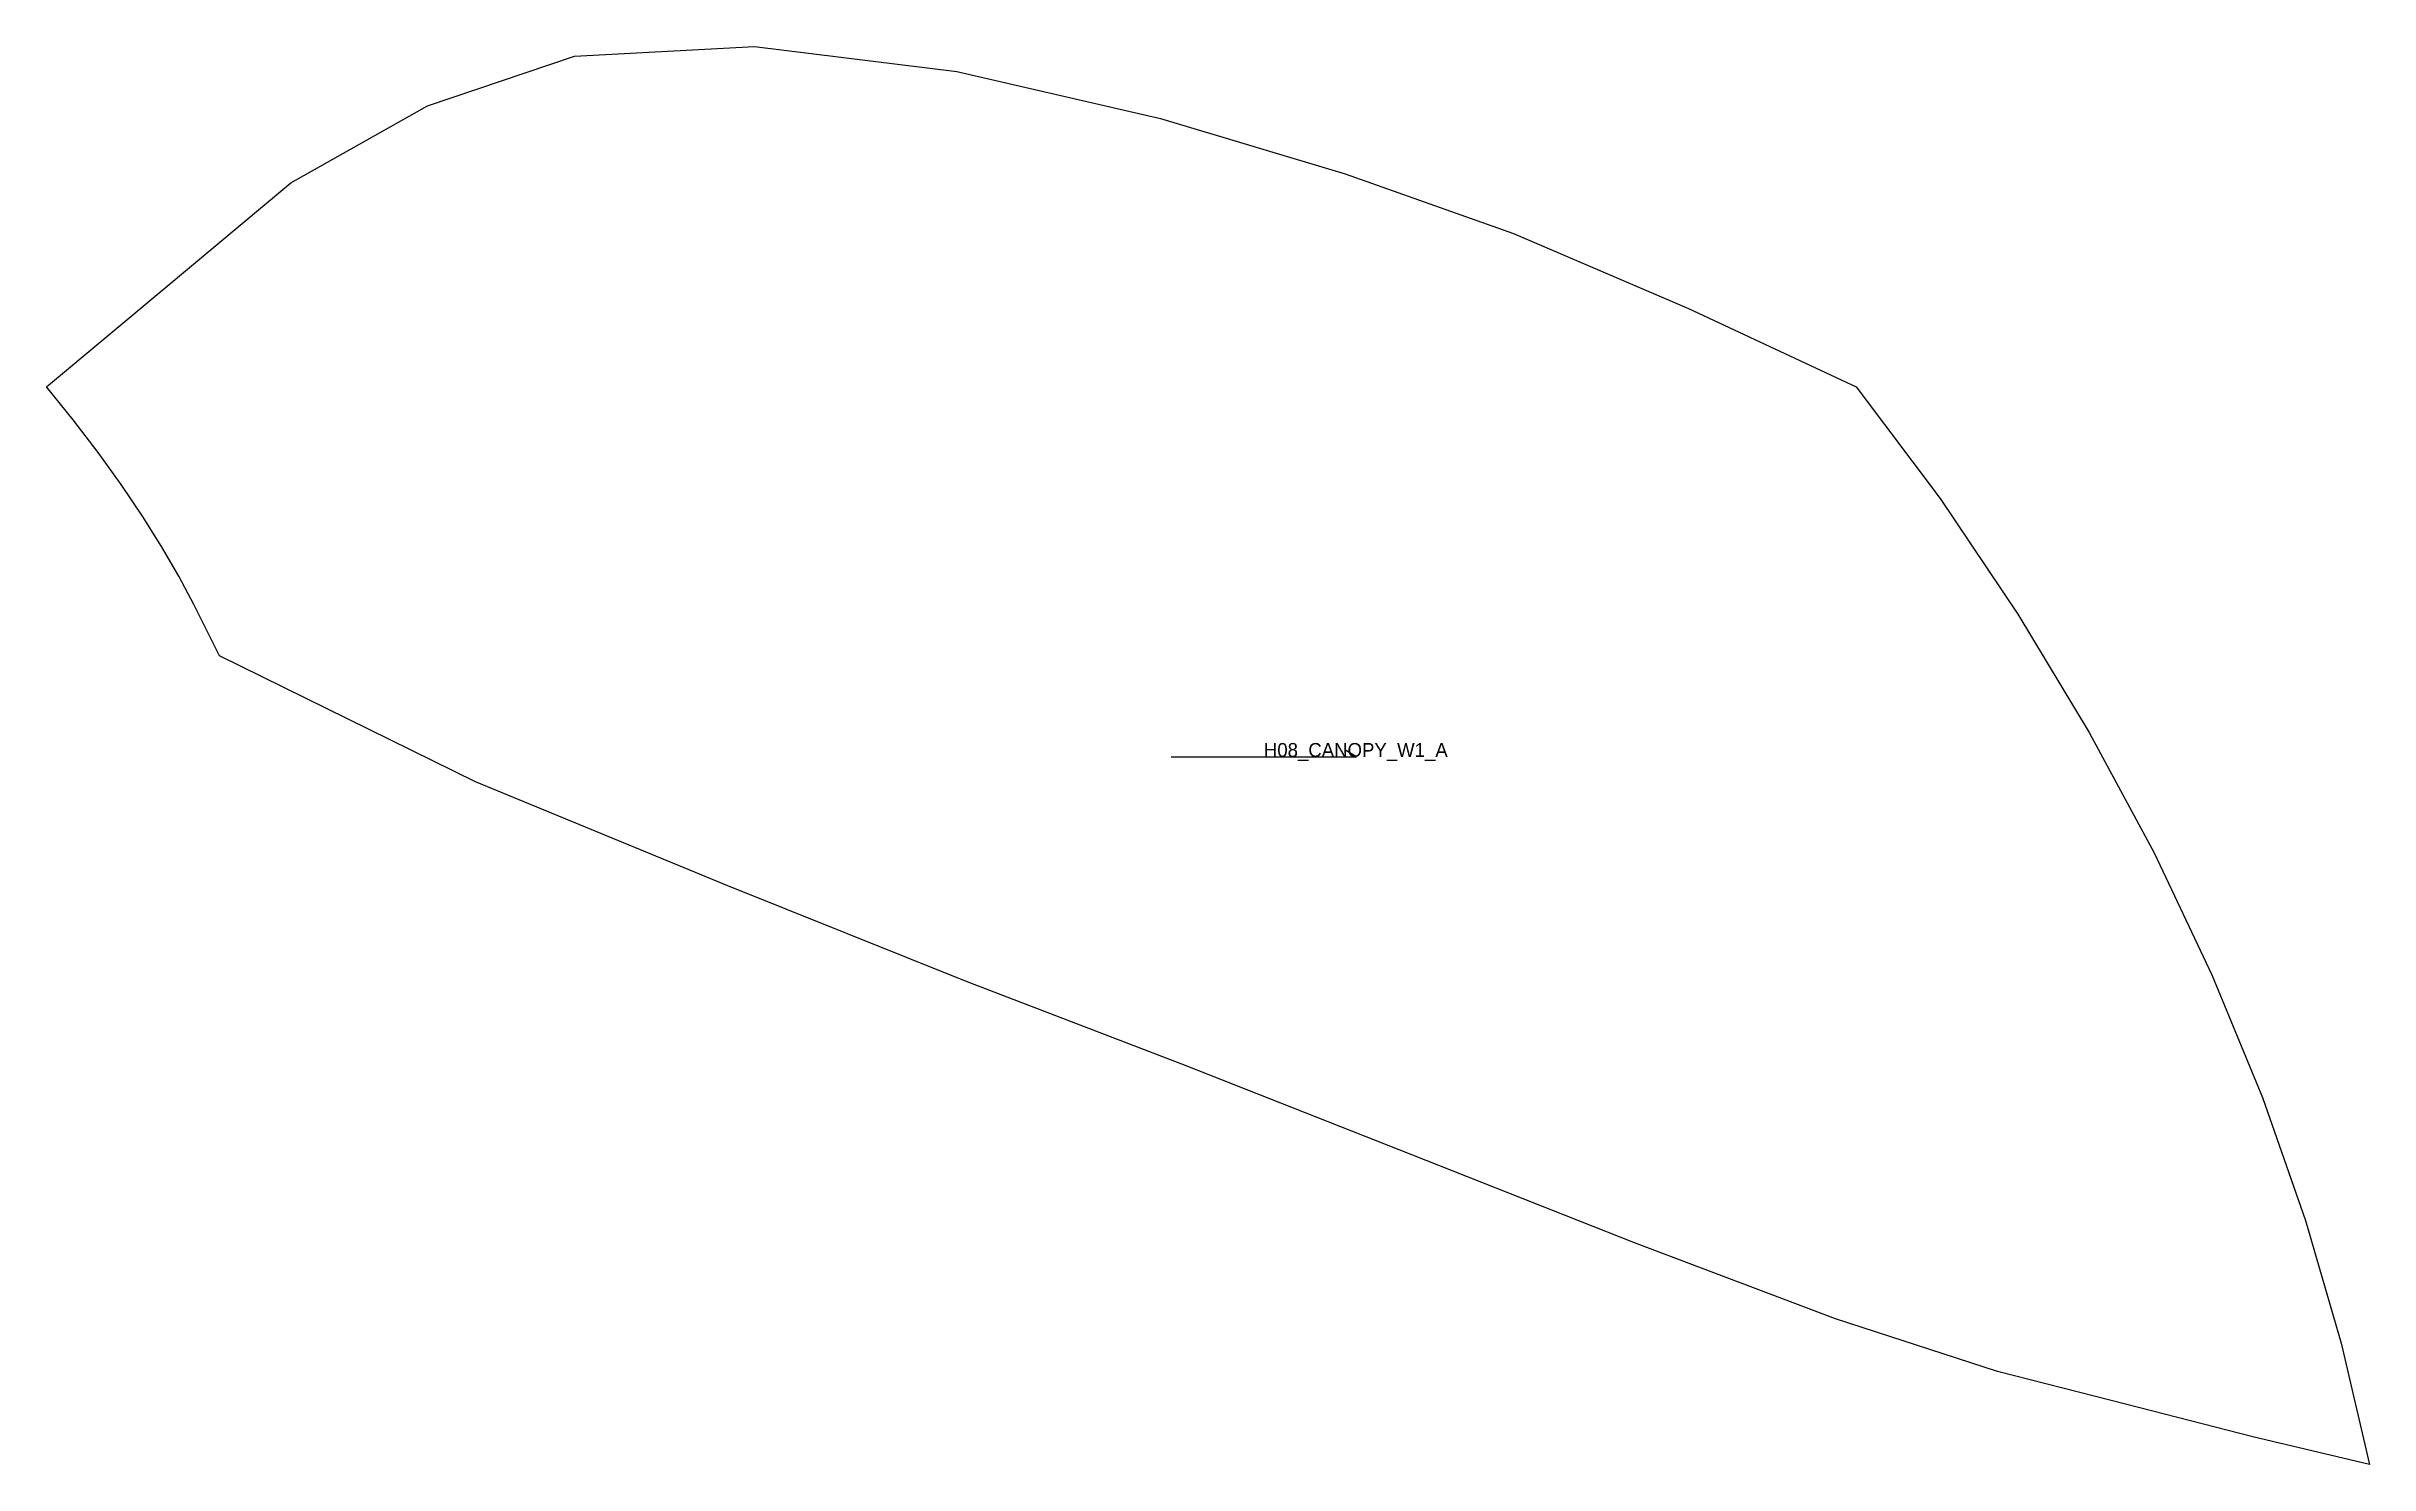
# Model space of a CAD drawing. Header units: millimetres. Extents: x 0 to 1003, y -465 to 147.
import ezdxf

# ---------------------------------------------------------------- set-up
doc = ezdxf.new("R2010")
doc.units = ezdxf.units.MM
for name, color, linetype in [('CUT', 1, 'Continuous'), ('GRAIN', 3, 'Continuous'), ('LABEL', 7, 'Continuous'), ('SEW', 5, 'Continuous')]:
    doc.layers.add(name, color=color, linetype=linetype)

msp = doc.modelspace()

# ---------------------------------------------------------------- linework, layer by layer
at = {"layer": 'CUT'}
msp.add_lwpolyline([(0, 0), (51.2, 42.7), (105.5, 88), (164.5, 121.3), (228, 142.7), (305.7, 146.9), (393.1, 136.1), (481, 115.8), (560.8, 92), (633.5, 66.2), (709, 33.8), (781.5, 0), (817.7, -48.2), (851.2, -98.1), (882.1, -149.2), (910.1, -201.2), (935.1, -253.9), (956.9, -306.9), (975.5, -360), (990.9, -412.9), (1003.1, -465.3), (952.7, -453.3), (898.3, -439.4), (842.5, -425.2), (772.5, -402.4), (685.7, -369.6), (589.6, -331.6), (492.1, -293.1), (396.9, -256.6), (294.2, -215.4), (185.2, -170.5), (74.7, -116.1), (69.4, -105.5), (63.7, -94), (57.1, -81.8), (49.7, -69), (41.4, -55.8), (32.3, -42.2), (22.3, -28.3), (11.5, -14.2), (0, 0)], close=True, dxfattribs=at)
at = {"layer": 'GRAIN'}
for p, q in [((485.7, -159.8), (565.7, -159.8)), ((565.7, -159.8), (560.7, -156.8))]:
    msp.add_line(p, q, dxfattribs=at)
at = {"layer": 'SEW'}
msp.add_lwpolyline([(0, 0), (51.2, 42.7), (105.5, 88), (164.5, 121.3), (228, 142.7), (305.7, 146.9), (393.1, 136.1), (481, 115.8), (560.8, 92), (633.5, 66.2), (709, 33.8), (781.5, 0), (817.7, -48.2), (851.2, -98.1), (882.1, -149.2), (910.1, -201.2), (935.1, -253.9), (956.9, -306.9), (975.5, -360), (990.9, -412.9), (1003.1, -465.3), (952.7, -453.3), (898.3, -439.4), (842.5, -425.2), (772.5, -402.4), (685.7, -369.6), (589.6, -331.6), (492.1, -293.1), (396.9, -256.6), (294.2, -215.4), (185.2, -170.5), (74.7, -116.1), (69.4, -105.5), (63.7, -94), (57.1, -81.8), (49.7, -69), (41.4, -55.8), (32.3, -42.2), (22.3, -28.3), (11.5, -14.2)], close=True, dxfattribs=at)

# ---------------------------------------------------------------- texts
at = {"layer": 'LABEL'}
msp.add_text('H08_CANOPY_W1_A', height=6, dxfattribs=at).set_placement((525.7, -159.8))

doc.saveas('drawing.dxf')
